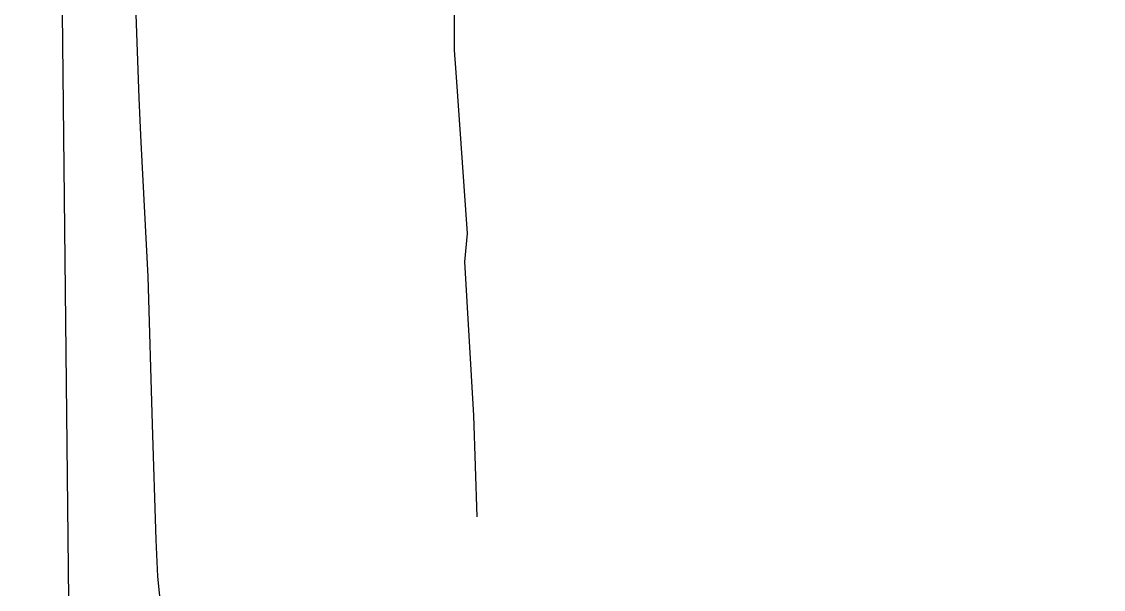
# Model space of a CAD drawing. Extents: x 6576311 to 6728256, y 2029764 to 2237541.
# Drawn here: x 6667793 to 6669566, y 2173607 to 2174537 of the extents above; entities that cross this region are included whole.
import ezdxf

# ---------------------------------------------------------------- set-up
doc = ezdxf.new("R2010")
doc.units = 21
for name, color, linetype in [('CL_LOCAL', 4, 'Continuous'), ('CL_MAJOR', 2, 'Continuous'), ('PLSS_QQ', 8, 'Continuous'), ('PLSS_SECTION', 7, 'Continuous')]:
    doc.layers.add(name, color=color, linetype=linetype)

msp = doc.modelspace()

# ---------------------------------------------------------------- linework, layer by layer
at = {"layer": 'CL_LOCAL'}
msp.add_lwpolyline([(6668539.9, 2173726.2), (6668534.2, 2173891.9), (6668519.5, 2174143.9), (6668524, 2174190.2), (6668505.6, 2174454.1), (6668502.9, 2174490.7), (6668502.6, 2174542.4), (6668502.2, 2174643.4), (6668492.5, 2174878.2), (6668480.9, 2175136.5), (6668473.3, 2175335.4), (6668470.4, 2175411.8), (6668465.2, 2175546.3), (6668462.8, 2175609.7), (6668461.4, 2175648), (6668455.1, 2175790.3), (6668447.4, 2175940.2), (6668444.3, 2175998.5), (6668431.4, 2176226.3), (6668423.8, 2176364.2), (6668422.9, 2176380), (6668421.4, 2176407.2)], dxfattribs=at)
at = {"layer": 'CL_MAJOR'}
msp.add_lwpolyline([(6668022.1, 2173574.9), (6668016.7, 2173628.3), (6668013.8, 2173688.2), (6668007.5, 2173877.3), (6668000.4, 2174119.6), (6667989.2, 2174339.9), (6667987.3, 2174375.5), (6667986, 2174412.7), (6667978.2, 2174625.3), (6667968.4, 2174873.9), (6667955.3, 2175124.7), (6667943.7, 2175422.3), (6667939.9, 2175499.2), (6667937.5, 2175591.1), (6667928.9, 2175681.1), (6667925.9, 2175779.4), (6667921.8, 2175913.7), (6667921, 2175939.7), (6667917.9, 2176008), (6667917, 2176027), (6667908.5, 2176233.4), (6667905.3, 2176286.3), (6667905.1, 2176312.9), (6667902, 2176385.8)], dxfattribs=at)
at = {"layer": 'PLSS_QQ'}
for points in [[(6667793.2, 2180673.5), (6667807.8, 2179359.2), (6667822.3, 2178044.8), (6667836.4, 2176728.9), (6667850.5, 2175412.9), (6667864.7, 2174096.9), (6667878.8, 2172780.9), (6667894.5, 2171470.9), (6667910.2, 2170160.9), (6667926, 2168850.9), (6667941.7, 2167540.9), (6667961.2, 2166239.2), (6667980.6, 2164937.5), (6668000, 2163635.7), (6668019.5, 2162334), (6669310.2, 2162362.4), (6670594.9, 2162390.8), (6670600.9, 2162390.9), (6671906.1, 2162438.7), (6673211.3, 2162486.6), (6674516.5, 2162534.5), (6675821.6, 2162582.5), (6677082.6, 2162599.4), (6678213.5, 2162613.5)], [(6667793.2, 2180673.5), (6667807.8, 2179359.2), (6667822.3, 2178044.8), (6667836.4, 2176728.9), (6667850.5, 2175412.9), (6667864.7, 2174096.9), (6667878.8, 2172780.9), (6667894.5, 2171470.9), (6667910.2, 2170160.9), (6667926, 2168850.9)]]:
    msp.add_lwpolyline(points, dxfattribs=at)
at = {"layer": 'PLSS_SECTION'}
msp.add_lwpolyline([(6667793.2, 2180673.5), (6667807.8, 2179359.2), (6667822.3, 2178044.8), (6667836.4, 2176728.9), (6667850.5, 2175412.9), (6667864.7, 2174096.9), (6667878.8, 2172780.9), (6667894.5, 2171470.9), (6667910.2, 2170160.9), (6667926, 2168850.9), (6667941.7, 2167540.9), (6667961.2, 2166239.2), (6667980.6, 2164937.5)], dxfattribs=at)
msp.add_lwpolyline([(6667793.2, 2180673.5), (6667807.8, 2179359.2), (6667822.3, 2178044.8), (6667836.4, 2176728.9), (6667850.5, 2175412.9), (6667864.7, 2174096.9), (6667878.8, 2172780.9), (6667894.5, 2171470.9), (6667910.2, 2170160.9), (6667926, 2168850.9), (6667941.7, 2167540.9), (6667961.2, 2166239.2), (6667980.6, 2164937.5)], dxfattribs=at)

doc.saveas('drawing.dxf')
